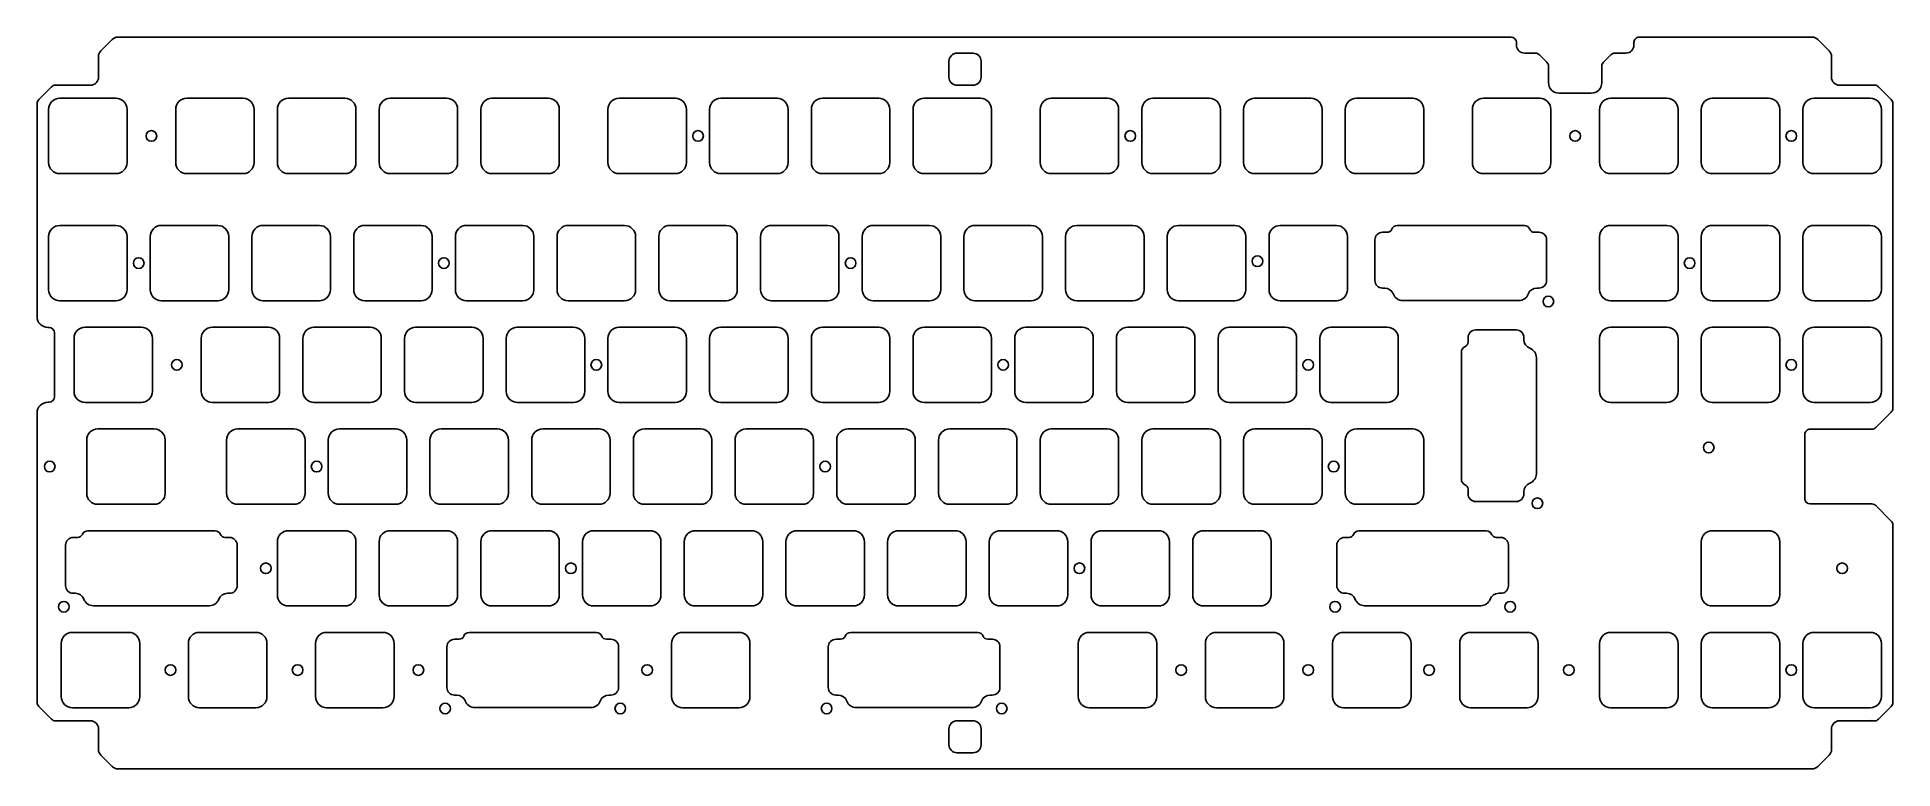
# Model space of a CAD drawing. Header units: millimetres. Extents: x -10 to 338, y -119 to 18.
import ezdxf

# ---------------------------------------------------------------- set-up
doc = ezdxf.new("R2010")
doc.units = ezdxf.units.MM
doc.layers.add('BLACK', color=7, linetype='CONTINUOUS')

msp = doc.modelspace()

# ---------------------------------------------------------------- linework, layer by layer
at = {"layer": 'BLACK', "linetype": 'Continuous'}
for p, q in [((4.560588, 18.059422), (2.436338, 15.935172)), ((5.621382, 18.498834), (266.600782, 18.498834)), ((267.600789, 17.498828), (267.600789, 16.998828)), ((289.600789, 16.998828), (289.600789, 17.498828)), ((290.600789, 18.498834), (322.991182, 18.498834)), ((326.173144, 15.93819), (324.051844, 18.05949)), ((2, 10.998828), (2, 14.877528)), ((161.30625, 13.992728), (161.30625, 11.012566)), ((165.806282, 15.492584), (162.821281, 15.492584)), ((167.30625, 10.998828), (167.30625, 13.992584)), ((269.100782, 15.498834), (271.189282, 15.498834)), ((273.310577, 13.791723), (271.89636, 15.205941)), ((285.305143, 15.205866), (283.890994, 13.791716)), ((286.012382, 15.498834), (288.106782, 15.498834)), ((326.6125, 14.868768), (326.6125, 10.992829)), ((273.603466, 13.084628), (273.603466, 9.998834)), ((283.598111, 9.998828), (283.598111, 13.084628)), ((-9.207112, 6.791722), (-6.792912, 9.205922)), ((-6.079887, 9.498834), (0.508288, 9.498834)), ((5.275, 7.05), (-5.274994, 7.05)), ((29.0875, 7.05), (18.537499, 7.05)), ((48.1375, 7.05), (37.587499, 7.05)), ((67.1875, 7.05), (56.637499, 7.05)), ((86.2375, 7.05), (75.687499, 7.05)), ((110.05, 7.05), (99.499999, 7.05)), ((129.1, 7.05), (118.550001, 7.05)), ((118.550001, 7.049998), (118.550001, 7.05)), ((148.15, 7.05), (137.600001, 7.05)), ((137.600001, 7.049998), (137.600001, 7.05)), ((167.2, 7.05), (156.650001, 7.05)), ((156.650001, 7.049998), (156.650001, 7.05)), ((162.80625, 9.498834), (165.80625, 9.498834)), ((191.0125, 7.05), (180.462499, 7.05)), ((210.0625, 7.05), (199.512499, 7.05)), ((229.1125, 7.05), (218.562499, 7.05)), ((248.1625, 7.05), (237.612499, 7.05)), ((271.975, 7.05), (261.425001, 7.05)), ((261.425001, 7.049998), (261.425001, 7.05)), ((275.603482, 7.998834), (281.598111, 7.998834)), ((295.7875, 7.05), (285.237501, 7.05)), ((285.237501, 7.049998), (285.237501, 7.05)), ((314.8375, 7.05), (304.287501, 7.05)), ((304.287501, 7.049998), (304.287501, 7.05)), ((333.8875, 7.05), (323.337501, 7.05)), ((323.337501, 7.049998), (323.337501, 7.05)), ((328.112482, 9.498834), (334.698282, 9.498834)), ((335.405394, 9.20594), (337.819544, 6.79179)), ((-9.5, -33.856744), (-9.5, 6.084628)), ((-7.349999, 4.974995), (-7.349999, -4.974998)), ((7.350001, 4.975), (7.350001, -4.975)), ((16.4625, 4.975), (16.4625, -4.975001)), ((31.1625, 4.975), (31.1625, -4.975)), ((35.5125, 4.975), (35.5125, -4.975001)), ((50.2125, 4.975), (50.2125, -4.975)), ((54.5625, 4.975), (54.5625, -4.975001)), ((69.2625, 4.975), (69.2625, -4.975)), ((73.6125, 4.975), (73.6125, -4.975001)), ((88.3125, 4.975), (88.3125, -4.975)), ((97.425, 4.975), (97.425, -4.975001)), ((112.125, 4.975), (112.125, -4.975)), ((116.475001, 4.975), (116.475001, -4.975)), ((131.175001, 4.975), (131.175001, -4.975)), ((135.525001, 4.975), (135.525001, -4.975)), ((150.225001, 4.975), (150.225001, -4.975)), ((154.575001, 4.975), (154.575001, -4.975)), ((169.275001, 4.975), (169.275001, -4.975)), ((178.3875, 4.975), (178.3875, -4.975001)), ((193.0875, 4.975), (193.0875, -4.975)), ((197.4375, 4.975), (197.4375, -4.975001)), ((212.1375, 4.975), (212.1375, -4.975)), ((216.4875, 4.975), (216.4875, -4.975001)), ((231.1875, 4.975), (231.1875, -4.975)), ((235.5375, 4.975), (235.5375, -4.975001)), ((250.2375, 4.975), (250.2375, -4.975)), ((259.350001, 4.975), (259.350001, -4.975)), ((274.050001, 4.975), (274.050001, -4.975)), ((283.162501, 4.975), (283.162501, -4.975)), ((297.862501, 4.975), (297.862501, -4.975)), ((302.212501, 4.975), (302.212501, -4.975)), ((316.912501, 4.975), (316.912501, -4.975)), ((321.262501, 4.975), (321.262501, -4.975)), ((335.962501, 4.975), (335.962501, -4.975)), ((338.1125, 6.08462), (338.1125, -50.999472)), ((5.275001, -7.05), (-5.274997, -7.05)), ((5.275001, -7.050001), (5.275001, -7.05)), ((29.0875, -7.05), (18.5375, -7.05)), ((48.1375, -7.05), (37.5875, -7.05)), ((67.1875, -7.05), (56.6375, -7.05)), ((86.2375, -7.05), (75.6875, -7.05)), ((110.05, -7.05), (99.5, -7.05)), ((129.100001, -7.05), (118.55, -7.05)), ((129.100001, -7.050001), (129.100001, -7.05)), ((148.150001, -7.05), (137.6, -7.05)), ((148.150001, -7.050001), (148.150001, -7.05)), ((167.200001, -7.05), (156.65, -7.05)), ((167.200001, -7.050001), (167.200001, -7.05)), ((191.0125, -7.05), (180.4625, -7.05)), ((210.0625, -7.05), (199.5125, -7.05)), ((229.1125, -7.05), (218.5625, -7.05)), ((248.1625, -7.05), (237.6125, -7.05)), ((271.975001, -7.05), (261.425, -7.05)), ((271.975001, -7.050001), (271.975001, -7.05)), ((295.787501, -7.05), (285.2375, -7.05)), ((295.787501, -7.050001), (295.787501, -7.05)), ((314.837501, -7.05), (304.2875, -7.05)), ((314.837501, -7.050001), (314.837501, -7.05)), ((333.887501, -7.05), (323.3375, -7.05)), ((333.887501, -7.050001), (333.887501, -7.05)), ((5.275, -16.7625), (-5.274994, -16.7625)), ((24.325, -16.7625), (13.775001, -16.7625)), ((13.775001, -16.762503), (13.775001, -16.7625)), ((43.375, -16.7625), (32.825001, -16.7625)), ((32.825001, -16.762502), (32.825001, -16.7625)), ((62.425, -16.7625), (51.875001, -16.7625)), ((51.875001, -16.762502), (51.875001, -16.7625)), ((81.475, -16.7625), (70.925001, -16.7625)), ((70.925001, -16.762502), (70.925001, -16.7625)), ((100.525, -16.7625), (89.975001, -16.7625)), ((89.975001, -16.762502), (89.975001, -16.7625)), ((119.575, -16.7625), (109.025001, -16.7625)), ((109.025001, -16.762502), (109.025001, -16.7625)), ((138.625, -16.7625), (128.075001, -16.7625)), ((128.075001, -16.762502), (128.075001, -16.7625)), ((157.675, -16.7625), (147.125001, -16.7625)), ((147.125001, -16.762502), (147.125001, -16.7625)), ((176.725, -16.7625), (166.175001, -16.7625)), ((166.175001, -16.762502), (166.175001, -16.7625)), ((195.775, -16.762501), (185.225, -16.762501)), ((214.825, -16.762501), (204.275, -16.762501)), ((233.875, -16.762501), (223.325, -16.762501)), ((245.247375, -16.784911), (245.247375, -16.7849)), ((245.247375, -16.7849), (269.102575, -16.7849)), ((295.7875, -16.7625), (285.237501, -16.7625)), ((285.237501, -16.762502), (285.237501, -16.7625)), ((314.8375, -16.7625), (304.287501, -16.7625)), ((304.287501, -16.762502), (304.287501, -16.7625)), ((333.8875, -16.7625), (323.337501, -16.7625)), ((323.337501, -16.762502), (323.337501, -16.7625)), ((-7.349999, -18.837505), (-7.349999, -28.787498)), ((7.350001, -18.8375), (7.350001, -28.7875)), ((11.700001, -18.8375), (11.700001, -28.7875)), ((26.400001, -18.8375), (26.400001, -28.7875)), ((30.750001, -18.8375), (30.750001, -28.7875)), ((45.450001, -18.8375), (45.450001, -28.7875)), ((49.800001, -18.8375), (49.800001, -28.7875)), ((64.500001, -18.8375), (64.500001, -28.7875)), ((68.850001, -18.8375), (68.850001, -28.7875)), ((83.550001, -18.8375), (83.550001, -28.7875)), ((87.900001, -18.8375), (87.900001, -28.7875)), ((102.600001, -18.8375), (102.600001, -28.7875)), ((106.950001, -18.8375), (106.950001, -28.7875)), ((121.650001, -18.8375), (121.650001, -28.7875)), ((126.000001, -18.8375), (126.000001, -28.7875)), ((140.700001, -18.8375), (140.700001, -28.7875)), ((145.050001, -18.8375), (145.050001, -28.7875)), ((159.750001, -18.8375), (159.750001, -28.7875)), ((164.100001, -18.8375), (164.100001, -28.7875)), ((178.800001, -18.8375), (178.800001, -28.7875)), ((183.150001, -18.8375), (183.150001, -28.7875)), ((197.850001, -18.8375), (197.850001, -28.7875)), ((202.200001, -18.8375), (202.200001, -28.7875)), ((216.900001, -18.8375), (216.900001, -28.7875)), ((221.250001, -18.8375), (221.250001, -28.7875)), ((235.950001, -18.8375), (235.950001, -28.7875)), ((241.099485, -27.06294), (241.099485, -19.4622)), ((242.536512, -18.03706), (243.390075, -18.03706)), ((243.390075, -18.037048), (243.390075, -18.03706)), ((270.959775, -18.03706), (271.825375, -18.03706)), ((273.250365, -19.46206), (273.250365, -27.0629)), ((283.162501, -18.8375), (283.162501, -28.7875)), ((297.862501, -18.8375), (297.862501, -28.7875)), ((302.212501, -18.8375), (302.212501, -28.7875)), ((316.912501, -18.8375), (316.912501, -28.7875)), ((321.262501, -18.8375), (321.262501, -28.7875)), ((335.962501, -18.8375), (335.962501, -28.7875)), ((5.275001, -30.8625), (-5.274997, -30.8625)), ((5.275001, -30.862501), (5.275001, -30.8625)), ((24.325001, -30.8625), (13.775, -30.8625)), ((24.325001, -30.862501), (24.325001, -30.862499)), ((43.375001, -30.8625), (32.825, -30.8625)), ((43.375001, -30.862501), (43.375001, -30.8625)), ((62.425001, -30.8625), (51.875, -30.8625)), ((62.425001, -30.862501), (62.425001, -30.8625)), ((81.475001, -30.8625), (70.925, -30.8625)), ((81.475001, -30.862501), (81.475001, -30.8625)), ((100.525001, -30.8625), (89.975, -30.8625)), ((100.525001, -30.862501), (100.525001, -30.8625)), ((119.575001, -30.8625), (109.025, -30.8625)), ((119.575001, -30.862501), (119.575001, -30.8625)), ((138.625001, -30.8625), (128.075, -30.8625)), ((138.625001, -30.862501), (138.625001, -30.8625)), ((157.675001, -30.8625), (147.125, -30.8625)), ((157.675001, -30.862501), (157.675001, -30.8625)), ((176.725001, -30.8625), (166.175, -30.8625)), ((176.725001, -30.862501), (176.725001, -30.8625)), ((195.775, -30.862501), (185.225, -30.862501)), ((214.825, -30.862501), (204.275, -30.862501)), ((233.875, -30.862501), (223.325, -30.862501)), ((242.928575, -28.48794), (242.524475, -28.48794)), ((268.050425, -30.82441), (246.299575, -30.82441)), ((271.813458, -28.48794), (271.421325, -28.48794)), ((295.787501, -30.8625), (285.2375, -30.8625)), ((295.787501, -30.862501), (295.787501, -30.8625)), ((314.837501, -30.8625), (304.2875, -30.8625)), ((314.837501, -30.862501), (314.837501, -30.8625)), ((333.887501, -30.8625), (323.3375, -30.8625)), ((333.887501, -30.862501), (333.887501, -30.8625)), ((-7.237518, -35.863666), (-7.500018, -35.863666)), ((-6.2375, -48.863672), (-6.2375, -36.863672)), ((-2.587499, -37.887505), (-2.587499, -47.837498)), ((10.0375, -35.8125), (-0.512494, -35.8125)), ((12.112501, -37.8875), (12.112501, -47.8375)), ((21.225001, -37.8875), (21.225001, -47.8375)), ((33.85, -35.8125), (23.300001, -35.8125)), ((23.300001, -35.812502), (23.300001, -35.8125)), ((35.925001, -37.8875), (35.925001, -47.8375)), ((40.275001, -37.8875), (40.275001, -47.8375)), ((52.9, -35.8125), (42.350001, -35.8125)), ((42.350001, -35.812502), (42.350001, -35.8125)), ((54.975001, -37.8875), (54.975001, -47.8375)), ((59.325001, -37.8875), (59.325001, -47.8375)), ((71.95, -35.8125), (61.400001, -35.8125)), ((61.400001, -35.812502), (61.400001, -35.8125)), ((74.025001, -37.8875), (74.025001, -47.8375)), ((78.375001, -37.8875), (78.375001, -47.8375)), ((91, -35.8125), (80.450001, -35.8125)), ((80.450001, -35.812502), (80.450001, -35.8125)), ((93.075001, -37.8875), (93.075001, -47.8375)), ((97.425001, -37.8875), (97.425001, -47.8375)), ((110.05, -35.8125), (99.500001, -35.8125)), ((99.500001, -35.812502), (99.500001, -35.8125)), ((112.125001, -37.8875), (112.125001, -47.8375)), ((116.475001, -37.8875), (116.475001, -47.8375)), ((129.1, -35.8125), (118.550001, -35.8125)), ((118.550001, -35.812502), (118.550001, -35.8125)), ((131.175001, -37.8875), (131.175001, -47.8375)), ((135.525001, -37.8875), (135.525001, -47.8375)), ((148.15, -35.8125), (137.600001, -35.8125)), ((137.600001, -35.812502), (137.600001, -35.8125)), ((150.225001, -37.8875), (150.225001, -47.8375)), ((154.575001, -37.8875), (154.575001, -47.8375)), ((167.2, -35.8125), (156.650001, -35.8125)), ((156.650001, -35.812502), (156.650001, -35.8125)), ((169.275001, -37.8875), (169.275001, -47.8375)), ((173.625001, -37.8875), (173.625001, -47.8375)), ((186.25, -35.8125), (175.700001, -35.8125)), ((175.700001, -35.812502), (175.700001, -35.8125)), ((188.325001, -37.8875), (188.325001, -47.8375)), ((192.675001, -37.8875), (192.675001, -47.8375)), ((205.3, -35.8125), (194.750001, -35.8125)), ((194.750001, -35.812502), (194.750001, -35.8125)), ((207.375001, -37.8875), (207.375001, -47.8375)), ((211.725001, -37.8875), (211.725001, -47.8375)), ((224.35, -35.8125), (213.800001, -35.8125)), ((213.800001, -35.812502), (213.800001, -35.8125)), ((226.425001, -37.8875), (226.425001, -47.8375)), ((230.775001, -37.8875), (230.775001, -47.8375)), ((243.4, -35.8125), (232.850001, -35.8125)), ((232.850001, -35.812502), (232.850001, -35.8125)), ((245.475001, -37.8875), (245.475001, -47.8375)), ((258.54331, -38.602725), (258.54331, -37.737125)), ((259.96831, -36.312135), (267.56915, -36.312135)), ((268.99419, -37.749042), (268.99419, -38.141175)), ((283.162501, -37.8875), (283.162501, -47.8375)), ((295.7875, -35.8125), (285.237501, -35.8125)), ((285.237501, -35.812502), (285.237501, -35.8125)), ((297.862501, -37.8875), (297.862501, -47.8375)), ((302.212501, -37.8875), (302.212501, -47.8375)), ((314.8375, -35.8125), (304.287501, -35.8125)), ((304.287501, -35.812502), (304.287501, -35.8125)), ((316.912501, -37.8875), (316.912501, -47.8375)), ((321.262501, -37.8875), (321.262501, -47.8375)), ((333.8875, -35.8125), (323.337501, -35.8125)), ((323.337501, -35.812502), (323.337501, -35.8125)), ((335.962501, -37.8875), (335.962501, -47.8375)), ((257.29115, -64.315125), (257.29115, -40.459925)), ((271.33066, -41.512075), (271.33066, -63.262925)), ((-9.5, -106.099453), (-9.5, -51.863672)), ((-7.5, -49.863666), (-7.230736, -49.863666)), ((10.037501, -49.9125), (-0.512497, -49.9125)), ((10.037501, -49.912501), (10.037501, -49.9125)), ((33.850001, -49.9125), (23.3, -49.9125)), ((33.850001, -49.912501), (33.850001, -49.9125)), ((52.900001, -49.9125), (42.35, -49.9125)), ((52.900001, -49.912501), (52.900001, -49.9125)), ((71.950001, -49.9125), (61.4, -49.9125)), ((71.950001, -49.912501), (71.950001, -49.9125)), ((91.000001, -49.9125), (80.45, -49.9125)), ((91.000001, -49.912501), (91.000001, -49.9125)), ((110.050001, -49.9125), (99.5, -49.9125)), ((110.050001, -49.912501), (110.050001, -49.9125)), ((129.100001, -49.9125), (118.55, -49.9125)), ((129.100001, -49.912501), (129.100001, -49.9125)), ((148.150001, -49.9125), (137.6, -49.9125)), ((148.150001, -49.912501), (148.150001, -49.9125)), ((167.200001, -49.9125), (156.65, -49.9125)), ((167.200001, -49.912501), (167.200001, -49.9125)), ((186.250001, -49.9125), (175.7, -49.9125)), ((186.250001, -49.912501), (186.250001, -49.9125)), ((205.300001, -49.9125), (194.75, -49.9125)), ((205.300001, -49.912501), (205.300001, -49.9125)), ((224.350001, -49.9125), (213.8, -49.9125)), ((224.350001, -49.912501), (224.350001, -49.9125)), ((243.400001, -49.9125), (232.85, -49.9125)), ((243.400001, -49.912501), (243.400001, -49.9125)), ((295.787501, -49.9125), (285.2375, -49.9125)), ((295.787501, -49.912501), (295.787501, -49.9125)), ((314.837501, -49.9125), (304.2875, -49.9125)), ((314.837501, -49.912501), (314.837501, -49.9125)), ((333.887501, -49.9125), (323.3375, -49.9125)), ((333.887501, -49.912501), (333.887501, -49.9125)), ((334.905388, -54.620778), (337.819607, -51.706559)), ((12.41875, -54.8625), (1.868749, -54.8625)), ((38.6125, -54.8625), (28.062501, -54.8625)), ((28.062501, -54.862502), (28.062501, -54.8625)), ((57.6625, -54.8625), (47.112501, -54.8625)), ((47.112501, -54.862502), (47.112501, -54.8625)), ((76.7125, -54.8625), (66.162501, -54.8625)), ((66.162501, -54.862502), (66.162501, -54.8625)), ((95.7625, -54.8625), (85.212501, -54.8625)), ((85.212501, -54.862502), (85.212501, -54.8625)), ((114.8125, -54.8625), (104.262501, -54.8625)), ((104.262501, -54.862502), (104.262501, -54.8625)), ((133.8625, -54.8625), (123.312501, -54.8625)), ((123.312501, -54.862502), (123.312501, -54.8625)), ((152.9125, -54.8625), (142.362501, -54.8625)), ((142.362501, -54.862502), (142.362501, -54.8625)), ((171.9625, -54.8625), (161.412501, -54.8625)), ((161.412501, -54.862502), (161.412501, -54.8625)), ((191.0125, -54.8625), (180.462501, -54.8625)), ((180.462501, -54.862502), (180.462501, -54.8625)), ((210.0625, -54.8625), (199.512501, -54.8625)), ((199.512501, -54.862502), (199.512501, -54.8625)), ((229.1125, -54.8625), (218.562501, -54.8625)), ((218.562501, -54.862502), (218.562501, -54.8625)), ((248.1625, -54.8625), (237.612499, -54.8625)), ((325.6125, -54.913666), (322.6125, -54.913666)), ((325.6125, -54.913666), (331.6125, -54.913666)), ((334.198282, -54.913666), (331.612486, -54.913666)), ((-0.20625, -56.9375), (-0.20625, -66.887501)), ((14.49375, -56.9375), (14.49375, -66.8875)), ((25.987501, -56.9375), (25.987501, -66.8875)), ((40.687501, -56.9375), (40.687501, -66.8875)), ((45.037501, -56.9375), (45.037501, -66.8875)), ((59.737501, -56.9375), (59.737501, -66.8875)), ((64.087501, -56.9375), (64.087501, -66.8875)), ((78.787501, -56.9375), (78.787501, -66.8875)), ((83.137501, -56.9375), (83.137501, -66.8875)), ((97.837501, -56.9375), (97.837501, -66.8875)), ((102.187501, -56.9375), (102.187501, -66.8875)), ((116.887501, -56.9375), (116.887501, -66.8875)), ((121.237501, -56.9375), (121.237501, -66.8875)), ((135.937501, -56.9375), (135.937501, -66.8875)), ((140.287501, -56.9375), (140.287501, -66.8875)), ((154.987501, -56.9375), (154.987501, -66.8875)), ((159.337501, -56.9375), (159.337501, -66.8875)), ((174.037501, -56.9375), (174.037501, -66.8875)), ((178.387501, -56.9375), (178.387501, -66.8875)), ((193.087501, -56.9375), (193.087501, -66.8875)), ((197.437501, -56.9375), (197.437501, -66.8875)), ((212.137501, -56.9375), (212.137501, -66.8875)), ((216.487501, -56.9375), (216.487501, -66.8875)), ((231.187501, -56.9375), (231.187501, -66.8875)), ((235.5375, -56.9375), (235.5375, -66.887501)), ((250.2375, -56.9375), (250.2375, -66.8875)), ((321.6125, -55.913672), (321.6125, -67.91857)), ((257.291161, -64.315125), (257.29115, -64.315125)), ((12.41875, -68.9625), (1.86875, -68.9625)), ((38.612501, -68.9625), (28.0625, -68.9625)), ((38.612501, -68.962501), (38.612501, -68.9625)), ((57.662501, -68.9625), (47.1125, -68.9625)), ((57.662501, -68.962501), (57.662501, -68.9625)), ((76.712501, -68.9625), (66.1625, -68.9625)), ((76.712501, -68.962501), (76.712501, -68.9625)), ((95.762501, -68.9625), (85.2125, -68.9625)), ((95.762501, -68.962501), (95.762501, -68.9625)), ((114.812501, -68.9625), (104.2625, -68.9625)), ((114.812501, -68.962501), (114.812501, -68.9625)), ((133.862501, -68.9625), (123.3125, -68.9625)), ((133.862501, -68.962501), (133.862501, -68.9625)), ((152.912501, -68.9625), (142.3625, -68.9625)), ((152.912501, -68.962501), (152.912501, -68.9625)), ((171.962501, -68.9625), (161.4125, -68.9625)), ((171.962501, -68.962501), (171.962501, -68.9625)), ((191.012501, -68.9625), (180.4625, -68.9625)), ((191.012501, -68.962501), (191.012501, -68.9625)), ((210.062501, -68.9625), (199.5125, -68.9625)), ((210.062501, -68.962501), (210.062501, -68.9625)), ((229.112501, -68.9625), (218.5625, -68.9625)), ((229.112501, -68.962501), (229.112501, -68.9625)), ((248.1625, -68.9625), (237.6125, -68.9625)), ((258.543298, -66.172425), (258.54331, -66.172425)), ((258.54331, -67.025988), (258.54331, -66.172425)), ((267.56919, -68.463015), (259.96845, -68.463015)), ((268.99419, -66.633925), (268.99419, -67.038025)), ((322.612482, -68.913666), (325.612489, -68.913666)), ((331.6125, -68.913666), (325.6125, -68.913666)), ((331.612498, -68.913666), (334.198282, -68.913666)), ((337.819544, -72.12071), (334.905394, -69.20656)), ((338.1125, -72.82788), (338.1125, -106.099472)), ((-2.732238, -75.18706), (-1.878675, -75.18706)), ((-1.878675, -75.187048), (-1.878675, -75.18706)), ((-0.021375, -73.934911), (-0.021375, -73.9349)), ((-0.021375, -73.9349), (23.833825, -73.9349)), ((25.691025, -75.18706), (26.556625, -75.18706)), ((35.512501, -75.9875), (35.512501, -85.9375)), ((48.1375, -73.9125), (37.587501, -73.9125)), ((37.587501, -73.912502), (37.587501, -73.9125)), ((50.212501, -75.9875), (50.212501, -85.9375)), ((54.562501, -75.9875), (54.562501, -85.9375)), ((67.1875, -73.9125), (56.637501, -73.9125)), ((56.637501, -73.912502), (56.637501, -73.9125)), ((69.262501, -75.9875), (69.262501, -85.9375)), ((73.612501, -75.9875), (73.612501, -85.9375)), ((86.2375, -73.9125), (75.687501, -73.9125)), ((75.687501, -73.912502), (75.687501, -73.9125)), ((88.312501, -75.9875), (88.312501, -85.9375)), ((92.662501, -75.9875), (92.662501, -85.9375)), ((105.2875, -73.9125), (94.737501, -73.9125)), ((94.737501, -73.912502), (94.737501, -73.9125)), ((107.362501, -75.9875), (107.362501, -85.9375)), ((111.712501, -75.9875), (111.712501, -85.9375)), ((124.3375, -73.9125), (113.787501, -73.9125)), ((113.787501, -73.912502), (113.787501, -73.9125)), ((126.412501, -75.9875), (126.412501, -85.9375)), ((130.762501, -75.9875), (130.762501, -85.9375)), ((143.3875, -73.9125), (132.837501, -73.9125)), ((132.837501, -73.912502), (132.837501, -73.9125)), ((145.462501, -75.9875), (145.462501, -85.9375)), ((149.812501, -75.9875), (149.812501, -85.9375)), ((162.4375, -73.9125), (151.887501, -73.9125)), ((151.887501, -73.912502), (151.887501, -73.9125)), ((164.512501, -75.9875), (164.512501, -85.9375)), ((168.862501, -75.9875), (168.862501, -85.9375)), ((181.4875, -73.9125), (170.937501, -73.9125)), ((170.937501, -73.912503), (170.937501, -73.9125)), ((183.562501, -75.9875), (183.562501, -85.9375)), ((187.9125, -75.9875), (187.9125, -85.9375)), ((200.5375, -73.9125), (189.9875, -73.9125)), ((202.612502, -75.9875), (202.6125, -75.9875)), ((202.6125, -75.9875), (202.6125, -85.9375)), ((206.9625, -75.9875), (206.9625, -85.9375)), ((219.5875, -73.9125), (209.0375, -73.9125)), ((221.662502, -75.9875), (221.6625, -75.9875)), ((221.6625, -75.9875), (221.6625, -85.9375)), ((235.392762, -75.18706), (236.246325, -75.18706)), ((236.246325, -75.187048), (236.246325, -75.18706)), ((238.103625, -73.9349), (261.958825, -73.9349)), ((238.103625, -73.934911), (238.103625, -73.9349)), ((263.816025, -75.18706), (264.681625, -75.18706)), ((302.212501, -75.9875), (302.212501, -85.9375)), ((314.8375, -73.9125), (304.287501, -73.9125)), ((304.287501, -73.912502), (304.287501, -73.9125)), ((316.912501, -75.9875), (316.912501, -85.9375)), ((-4.169265, -84.21294), (-4.169265, -76.6122)), ((27.981615, -76.61206), (27.981615, -84.2129)), ((233.955735, -84.21294), (233.955735, -76.6122)), ((266.106615, -76.61206), (266.106615, -84.2129)), ((-2.340175, -85.63794), (-2.744275, -85.63794)), ((26.544708, -85.63794), (26.152575, -85.63794)), ((235.784825, -85.63794), (235.380725, -85.63794)), ((264.669708, -85.63794), (264.277575, -85.63794)), ((22.781675, -87.97441), (1.030825, -87.97441)), ((48.137501, -88.0125), (37.5875, -88.0125)), ((48.137501, -88.012501), (48.137501, -88.0125)), ((67.187501, -88.0125), (56.6375, -88.0125)), ((67.187501, -88.012501), (67.187501, -88.0125)), ((86.237501, -88.0125), (75.6875, -88.0125)), ((86.237501, -88.012501), (86.237501, -88.0125)), ((105.287501, -88.0125), (94.7375, -88.0125)), ((105.287501, -88.012501), (105.287501, -88.0125)), ((124.337501, -88.0125), (113.7875, -88.0125)), ((124.337501, -88.012501), (124.337501, -88.0125)), ((143.387501, -88.0125), (132.8375, -88.0125)), ((143.387501, -88.012501), (143.387501, -88.0125)), ((162.437501, -88.0125), (151.8875, -88.0125)), ((162.437501, -88.012501), (162.437501, -88.0125)), ((181.487501, -88.0125), (170.9375, -88.0125)), ((181.487501, -88.012501), (181.487501, -88.012499)), ((200.5375, -88.0125), (189.9875, -88.0125)), ((219.5875, -88.0125), (209.0375, -88.0125)), ((260.906675, -87.97441), (239.155825, -87.97441)), ((314.837501, -88.0125), (304.2875, -88.0125)), ((314.837501, -88.012501), (314.837501, -88.0125)), ((7.65625, -92.9625), (-2.893751, -92.9625)), ((31.46875, -92.9625), (20.918749, -92.9625)), ((55.28125, -92.9625), (44.731249, -92.9625)), ((71.416125, -92.984911), (71.416125, -92.9849)), ((71.416125, -92.9849), (95.271325, -92.9849)), ((121.95625, -92.9625), (111.406249, -92.9625)), ((142.853625, -92.984911), (142.853625, -92.9849)), ((142.853625, -92.9849), (166.708825, -92.9849)), ((198.15625, -92.9625), (187.606249, -92.9625)), ((221.96875, -92.9625), (211.418749, -92.9625)), ((245.78125, -92.9625), (235.231249, -92.9625)), ((269.59375, -92.9625), (259.043749, -92.9625)), ((295.7875, -92.9625), (285.237501, -92.9625)), ((285.237501, -92.962502), (285.237501, -92.9625)), ((314.8375, -92.9625), (304.287501, -92.9625)), ((304.287501, -92.962502), (304.287501, -92.9625)), ((333.8875, -92.9625), (323.337501, -92.9625)), ((323.337501, -92.962502), (323.337501, -92.9625)), ((-4.96875, -95.0375), (-4.96875, -104.987501)), ((9.73125, -95.0375), (9.73125, -104.9875)), ((18.84375, -95.0375), (18.84375, -104.987501)), ((33.54375, -95.0375), (33.54375, -104.9875)), ((42.65625, -95.0375), (42.65625, -104.987501)), ((57.35625, -95.0375), (57.35625, -104.9875)), ((67.268235, -103.26294), (67.268235, -95.6622)), ((68.705262, -94.23706), (69.558825, -94.23706)), ((69.558825, -94.237048), (69.558825, -94.23706)), ((97.128525, -94.23706), (97.994125, -94.23706)), ((99.419115, -95.66206), (99.419115, -103.2629)), ((109.33125, -95.0375), (109.33125, -104.987501)), ((124.03125, -95.0375), (124.03125, -104.9875)), ((138.705735, -103.26294), (138.705735, -95.6622)), ((140.142762, -94.23706), (140.996325, -94.23706)), ((140.996325, -94.237048), (140.996325, -94.23706)), ((168.566025, -94.23706), (169.431625, -94.23706)), ((170.856615, -95.66206), (170.856615, -103.2629)), ((185.53125, -95.0375), (185.53125, -104.987501)), ((200.23125, -95.0375), (200.23125, -104.9875)), ((209.34375, -95.0375), (209.34375, -104.987501)), ((224.04375, -95.0375), (224.04375, -104.9875)), ((233.15625, -95.0375), (233.15625, -104.987501)), ((247.85625, -95.0375), (247.85625, -104.9875)), ((256.96875, -95.0375), (256.96875, -104.987501)), ((271.66875, -95.0375), (271.66875, -104.9875)), ((283.162501, -95.0375), (283.162501, -104.9875)), ((297.862501, -95.0375), (297.862501, -104.9875)), ((302.212501, -95.0375), (302.212501, -104.9875)), ((316.912501, -95.0375), (316.912501, -104.9875)), ((321.262501, -95.0375), (321.262501, -104.9875)), ((335.962501, -95.0375), (335.962501, -104.9875)), ((-6.792893, -109.220773), (-9.207056, -106.80661)), ((7.65625, -107.0625), (-2.89375, -107.0625)), ((31.46875, -107.0625), (20.91875, -107.0625)), ((55.28125, -107.0625), (44.73125, -107.0625)), ((69.097325, -104.68794), (68.693225, -104.68794)), ((94.219175, -107.02441), (72.468325, -107.02441)), ((97.982208, -104.68794), (97.590075, -104.68794)), ((121.95625, -107.0625), (111.40625, -107.0625)), ((140.534825, -104.68794), (140.130725, -104.68794)), ((165.656675, -107.02441), (143.905825, -107.02441)), ((169.419708, -104.68794), (169.027575, -104.68794)), ((198.15625, -107.0625), (187.60625, -107.0625)), ((221.96875, -107.0625), (211.41875, -107.0625)), ((245.78125, -107.0625), (235.23125, -107.0625)), ((269.59375, -107.0625), (259.04375, -107.0625)), ((295.787501, -107.0625), (285.2375, -107.0625)), ((295.787501, -107.062501), (295.787501, -107.0625)), ((314.837501, -107.0625), (304.2875, -107.0625)), ((314.837501, -107.062501), (314.837501, -107.0625)), ((333.887501, -107.0625), (323.3375, -107.0625)), ((333.887501, -107.062501), (333.887501, -107.0625)), ((337.819607, -106.806559), (335.405388, -109.220778)), ((0.499982, -109.513666), (-6.085818, -109.513666)), ((2, -114.883107), (2, -111.013672)), ((161.30625, -111.013672), (161.30625, -114.013372)), ((162.797282, -109.513666), (165.806282, -109.513666)), ((167.30625, -114.007272), (167.30625, -111.013666)), ((326.6125, -111.013672), (326.6125, -114.892372)), ((334.698282, -109.513666), (328.1125, -109.513666)), ((333.8638, -109.31154), (333.8638, -109.311513)), ((333.8638, -109.311564), (333.8638, -109.31154)), ((2.439344, -115.95301), (4.56066, -118.074326)), ((162.806282, -115.507416), (165.806182, -115.507416)), ((324.051838, -118.074328), (326.17316, -115.953006)), ((322.991182, -118.513666), (5.621282, -118.513666))]:
    msp.add_line(p, q, dxfattribs=at)
at = {"layer": 'BLACK'}
for centre in [(11.90625, 0), (114.3, 0), (195.2625, 0), (278.60625, 0), (319.0875, 0), (9.525, -23.8125), (66.675, -23.8125), (142.875, -23.8125), (219.0842, -23.4625), (300.0375, -23.8125), (273.575, -31.0125), (16.66875, -42.8625), (95.25, -42.8625), (171.45, -42.8625), (228.6, -42.8625), (319.0875, -42.8625), (303.609375, -58.340625), (-7.14375, -61.9125), (42.8625, -61.9125), (138.1125, -61.9125), (233.3625, -61.9125), (271.51875, -68.7875), (33.3375, -80.9625), (90.4875, -80.9625), (185.7375, -80.9625), (328.6125, -80.9625), (-4.49375, -88.1625), (233.63125, -88.1625), (266.43125, -88.1625), (15.478199, -100.0125), (39.290699, -100.0125), (61.912574, -100.0125), (104.775074, -100.0125), (204.787574, -100.0125), (228.600074, -100.0125), (251.221949, -100.0125), (277.415625, -100.0125), (319.0875, -100.0125), (66.94375, -107.2125), (99.74375, -107.2125), (138.38125, -107.2125), (171.18125, -107.2125)]:
    msp.add_circle(centre, 1, dxfattribs=at)
for centre, radius, start, end in [((5.621282, 16.998728), 1.500048, 89.99618051, 135), ((266.600782, 17.498828), 1.000006, 0, 90), ((290.600782, 17.498828), 0.999993, 89.99959893, 180), ((322.991182, 16.998828), 1.500006, 45, 90), ((3.499982, 14.877528), 1.499982, 135.16205898, 180), ((162.806282, 13.992628), 1.500032, 89.42708269, 179.99618036), ((165.806282, 13.992628), 1.499956, 359.99831929, 90), ((269.100782, 16.998828), 1.499994, 180, 270), ((271.189282, 14.498928), 0.999906, 44.99736635, 90), ((286.012282, 14.498728), 1.000045, 89.99427091, 135.00004051), ((288.100782, 16.998828), 1.500007, 270.22918281, 0), ((325.112282, 14.877428), 1.500215, 359.66926411, 44.99729944), ((0.499982, 10.998828), 1.500018, 270.31726386, 0), ((162.806382, 10.999028), 1.500194, 179.48294603, 269.99495862), ((165.806282, 10.998828), 1.499968, 269.99877769, 0), ((272.603482, 13.084628), 0.999983, 0, 45), ((284.598082, 13.084628), 0.999971, 135, 180), ((328.112482, 10.998828), 1.499994, 180.22914645, 270), ((-5.274994, 4.974995), 2.075005, 90, 180), ((-6.085818, 8.498828), 0.999983, 89.99822384, 134.99850095), ((5.275, 4.975), 2.075, 0, 90), ((18.537504, 4.974996), 2.075004, 90.00013806, 179.99988955), ((29.0875, 4.975), 2.075, 0, 90), ((37.587504, 4.974996), 2.075004, 90.00013806, 179.99988955), ((48.1375, 4.975), 2.075, 0, 90), ((56.637504, 4.974996), 2.075004, 90.00013806, 179.99988955), ((67.1875, 4.975), 2.075, 0, 90), ((75.687504, 4.974996), 2.075004, 90.00013806, 179.99988955), ((86.2375, 4.975), 2.075, 0, 90), ((99.500004, 4.974996), 2.075004, 90.00013806, 179.99988955), ((110.05, 4.975), 2.075, 0, 90), ((118.55, 4.975), 2.074999, 89.99997239, 180), ((129.1, 4.975), 2.075, 0, 90), ((137.6, 4.975), 2.074999, 89.99997239, 180), ((148.15, 4.975), 2.075, 0, 90), ((156.65, 4.975), 2.074999, 89.99997239, 180), ((167.2, 4.975), 2.075, 0, 90), ((180.462504, 4.974996), 2.075004, 90.00013806, 179.99988955), ((191.0125, 4.975), 2.075, 0, 90), ((199.512504, 4.974996), 2.075004, 90.00013806, 179.99988955), ((210.0625, 4.975), 2.075, 0, 90), ((218.562504, 4.974996), 2.075004, 90.00013806, 179.99988955), ((229.1125, 4.975), 2.075, 0, 90), ((237.612504, 4.974996), 2.075004, 90.00013806, 179.99988955), ((248.1625, 4.975), 2.075, 0, 90), ((261.425, 4.975), 2.074999, 89.99997239, 180), ((271.975, 4.975), 2.075, 0, 90), ((275.603482, 9.998828), 1.999994, 179.99982811, 270), ((281.598182, 9.998828), 1.999929, 269.99796599, 0), ((285.2375, 4.975), 2.074999, 89.99997239, 180), ((295.7875, 4.975), 2.075, 0, 90), ((304.2875, 4.975), 2.074999, 89.99997239, 180), ((314.8375, 4.975), 2.075, 0, 90), ((323.3375, 4.975), 2.074999, 89.99997239, 180), ((333.8875, 4.975), 2.075, 0, 90), ((334.698282, 8.498828), 1.000006, 45, 90), ((-8.500018, 6.084628), 0.999982, 135, 180), ((337.112382, 6.084628), 1.000078, 359.99954169, 45), ((-5.274997, -4.974998), 2.075002, 180, 270), ((5.275, -4.975), 2.075001, 270.00002761, 0), ((18.537502, -4.974998), 2.075002, 180.00008284, 269.99994478), ((29.0875, -4.975), 2.075, 270, 0), ((37.587502, -4.974998), 2.075002, 180.00008284, 269.99994478), ((48.1375, -4.975), 2.075, 270, 0), ((56.637502, -4.974998), 2.075002, 180.00008284, 269.99994478), ((67.1875, -4.975), 2.075, 270, 0), ((75.687502, -4.974998), 2.075002, 180.00008284, 269.99994478), ((86.2375, -4.975), 2.075, 270, 0), ((99.500002, -4.974998), 2.075002, 180.00008284, 269.99994478), ((110.05, -4.975), 2.075, 270, 0), ((118.55, -4.975), 2.075, 180, 270), ((129.1, -4.975), 2.075001, 270.00002761, 0), ((137.6, -4.975), 2.075, 180, 270), ((148.15, -4.975), 2.075001, 270.00002761, 0), ((156.65, -4.975), 2.075, 180, 270), ((167.2, -4.975), 2.075001, 270.00002761, 0), ((180.462502, -4.974998), 2.075002, 180.00008284, 269.99994478), ((191.0125, -4.975), 2.075, 270, 0), ((199.512502, -4.974998), 2.075002, 180.00008284, 269.99994478), ((210.0625, -4.975), 2.075, 270, 0), ((218.562502, -4.974998), 2.075002, 180.00008284, 269.99994478), ((229.1125, -4.975), 2.075, 270, 0), ((237.612502, -4.974998), 2.075002, 180.00008284, 269.99994478), ((248.1625, -4.975), 2.075, 270, 0), ((261.425, -4.975), 2.075, 180, 270), ((271.975, -4.975), 2.075001, 270.00002761, 0), ((285.2375, -4.975), 2.075, 180, 270), ((295.7875, -4.975), 2.075001, 270.00002761, 0), ((304.2875, -4.975), 2.075, 180, 270), ((314.8375, -4.975), 2.075001, 270.00002761, 0), ((323.3375, -4.975), 2.075, 180, 270), ((333.8875, -4.975), 2.075001, 270.00002761, 0), ((-5.274994, -18.837505), 2.075005, 90, 180), ((5.275, -18.8375), 2.075, 0, 90), ((13.775, -18.8375), 2.074999, 89.99997239, 180), ((24.325, -18.8375), 2.075, 0, 90), ((32.825, -18.8375), 2.074999, 89.99997239, 180), ((43.375, -18.8375), 2.075, 0, 90), ((51.875, -18.8375), 2.074999, 89.99997239, 180), ((62.425, -18.8375), 2.075, 0, 90), ((70.925, -18.8375), 2.074999, 89.99997239, 180), ((81.475, -18.8375), 2.075, 0, 90), ((89.975, -18.8375), 2.074999, 89.99997239, 180), ((100.525, -18.8375), 2.075, 0, 90), ((109.025, -18.8375), 2.074999, 89.99997239, 180), ((119.575, -18.8375), 2.075, 0, 90), ((128.075, -18.8375), 2.074999, 89.99997239, 180), ((138.625, -18.8375), 2.075, 0, 90), ((147.125, -18.8375), 2.074999, 89.99997239, 180), ((157.675, -18.8375), 2.075, 0, 90), ((166.175, -18.8375), 2.074999, 89.99997239, 180), ((176.725, -18.8375), 2.075, 0, 90), ((185.225, -18.8375), 2.074999, 90, 180), ((195.775, -18.8375), 2.074999, 0, 90), ((204.275, -18.8375), 2.074999, 90, 180), ((214.825, -18.8375), 2.074999, 0, 90), ((223.325, -18.8375), 2.074999, 90, 180), ((233.875, -18.8375), 2.074999, 0, 90), ((245.247274, -17.859851), 1.07494, 89.99461656, 157.97750247), ((269.10254, -17.85989), 1.07499, 22.02370504, 89.99813454), ((285.2375, -18.8375), 2.074999, 89.99997239, 180), ((295.7875, -18.8375), 2.075, 0, 90), ((304.2875, -18.8375), 2.074999, 89.99997239, 180), ((314.8375, -18.8375), 2.075, 0, 90), ((323.3375, -18.8375), 2.074999, 89.99997239, 180), ((333.8875, -18.8375), 2.075, 0, 90), ((242.524567, -19.462092), 1.425082, 89.51974267, 180.00434217), ((243.390124, -17.108671), 0.928376, 269.99697591, 337.97782841), ((270.9598, -17.1086), 0.92846, 202.02452102, 269.99845724), ((271.8254, -19.462), 1.42494, 359.99758749, 90.00100523), ((242.524486, -27.062939), 1.425001, 180.00004021, 269.99955772), ((271.82524, -27.06286), 1.425125, 269.52631186, 359.99839184), ((-5.274997, -28.787498), 2.075002, 180, 270), ((5.275, -28.7875), 2.075001, 270.00002761, 0), ((13.775, -28.7875), 2.075, 180, 270), ((24.325, -28.7875), 2.075001, 270.00002761, 0), ((32.825, -28.7875), 2.075, 180, 270), ((43.375, -28.7875), 2.075001, 270.00002761, 0), ((51.875, -28.7875), 2.075, 180, 270), ((62.425, -28.7875), 2.075001, 270.00002761, 0), ((70.925, -28.7875), 2.075, 180, 270), ((81.475, -28.7875), 2.075001, 270.00002761, 0), ((89.975, -28.7875), 2.075, 180, 270), ((100.525, -28.7875), 2.075001, 270.00002761, 0), ((109.025, -28.7875), 2.075, 180, 270), ((119.575, -28.7875), 2.075001, 270.00002761, 0), ((128.075, -28.7875), 2.075, 180, 270), ((138.625, -28.7875), 2.075001, 270.00002761, 0), ((147.125, -28.7875), 2.075, 180, 270), ((157.675, -28.7875), 2.075001, 270.00002761, 0), ((166.175, -28.7875), 2.075, 180, 270), ((176.725, -28.7875), 2.075001, 270.00002761, 0), ((185.225, -28.7875), 2.075001, 180, 270), ((195.775, -28.7875), 2.075001, 270, 0), ((204.275, -28.7875), 2.075001, 180, 270), ((214.825, -28.7875), 2.075001, 270, 0), ((223.325, -28.7875), 2.075001, 180, 270), ((233.875, -28.7875), 2.075001, 270, 0), ((242.928551, -30.212848), 1.724908, 20.54547839, 89.9992028), ((246.299462, -28.949415), 1.874995, 200.54692151, 270.00345303), ((268.05034, -28.94933), 1.875082, 270.0025973, 339.45098232), ((271.42133, -30.21288), 1.724936, 90.00016608, 159.45408213), ((285.2375, -28.7875), 2.075, 180, 270), ((295.7875, -28.7875), 2.075001, 270.00002761, 0), ((304.2875, -28.7875), 2.075, 180, 270), ((314.8375, -28.7875), 2.075001, 270.00002761, 0), ((323.3375, -28.7875), 2.075, 180, 270), ((333.8875, -28.7875), 2.075001, 270.00002761, 0), ((-7.500018, -33.863672), 1.999994, 179.80152643, 270), ((-7.237518, -36.863672), 1.000006, 0, 90), ((-0.512494, -37.887505), 2.075005, 90, 180), ((10.0375, -37.8875), 2.075, 0, 90), ((23.3, -37.8875), 2.074999, 89.99997239, 180), ((33.85, -37.8875), 2.075, 0, 90), ((42.35, -37.8875), 2.074999, 89.99997239, 180), ((52.9, -37.8875), 2.075, 0, 90), ((61.4, -37.8875), 2.074999, 89.99997239, 180), ((71.95, -37.8875), 2.075, 0, 90), ((80.45, -37.8875), 2.074999, 89.99997239, 180), ((91, -37.8875), 2.075, 0, 90), ((99.5, -37.8875), 2.074999, 89.99997239, 180), ((110.05, -37.8875), 2.075, 0, 90), ((118.55, -37.8875), 2.074999, 89.99997239, 180), ((129.1, -37.8875), 2.075, 0, 90), ((137.6, -37.8875), 2.074999, 89.99997239, 180), ((148.15, -37.8875), 2.075, 0, 90), ((156.65, -37.8875), 2.074999, 89.99997239, 180), ((167.2, -37.8875), 2.075, 0, 90), ((175.7, -37.8875), 2.074999, 89.99997239, 180), ((186.25, -37.8875), 2.075, 0, 90), ((194.75, -37.8875), 2.074999, 89.99997239, 180), ((205.3, -37.8875), 2.075, 0, 90), ((213.8, -37.8875), 2.074999, 89.99997239, 180), ((224.35, -37.8875), 2.075, 0, 90), ((232.85, -37.8875), 2.074999, 89.99997239, 180), ((243.4, -37.8875), 2.075, 0, 90), ((259.96825, -37.7371), 1.42494, 89.99758749, 180.00100523), ((267.56911, -37.73726), 1.425125, 359.52631186, 89.99839184), ((270.71913, -38.14117), 1.724936, 180.00016608, 249.45408213), ((285.2375, -37.8875), 2.074999, 89.99997239, 180), ((295.7875, -37.8875), 2.075, 0, 90), ((304.2875, -37.8875), 2.074999, 89.99997239, 180), ((314.8375, -37.8875), 2.075, 0, 90), ((323.3375, -37.8875), 2.074999, 89.99997239, 180), ((333.8875, -37.8875), 2.075, 0, 90), ((258.36614, -40.45996), 1.07499, 112.02370504, 179.99813454), ((257.61485, -38.6027), 0.92846, 292.02452102, 359.99845724), ((269.45558, -41.51216), 1.875082, 0.0025973, 69.45098232), ((-0.512497, -47.837498), 2.075002, 180, 270), ((10.0375, -47.8375), 2.075001, 270.00002761, 0), ((23.3, -47.8375), 2.075, 180, 270), ((33.85, -47.8375), 2.075001, 270.00002761, 0), ((42.35, -47.8375), 2.075, 180, 270), ((52.9, -47.8375), 2.075001, 270.00002761, 0), ((61.4, -47.8375), 2.075, 180, 270), ((71.95, -47.8375), 2.075001, 270.00002761, 0), ((80.45, -47.8375), 2.075, 180, 270), ((91, -47.8375), 2.075001, 270.00002761, 0), ((99.5, -47.8375), 2.075, 180, 270), ((110.05, -47.8375), 2.075001, 270.00002761, 0), ((118.55, -47.8375), 2.075, 180, 270), ((129.1, -47.8375), 2.075001, 270.00002761, 0), ((137.6, -47.8375), 2.075, 180, 270), ((148.15, -47.8375), 2.075001, 270.00002761, 0), ((156.65, -47.8375), 2.075, 180, 270), ((167.2, -47.8375), 2.075001, 270.00002761, 0), ((175.7, -47.8375), 2.075, 180, 270), ((186.25, -47.8375), 2.075001, 270.00002761, 0), ((194.75, -47.8375), 2.075, 180, 270), ((205.3, -47.8375), 2.075001, 270.00002761, 0), ((213.8, -47.8375), 2.075, 180, 270), ((224.35, -47.8375), 2.075001, 270.00002761, 0), ((232.85, -47.8375), 2.075, 180, 270), ((243.4, -47.8375), 2.075001, 270.00002761, 0), ((285.2375, -47.8375), 2.075, 180, 270), ((295.7875, -47.8375), 2.075001, 270.00002761, 0), ((304.2875, -47.8375), 2.075, 180, 270), ((314.8375, -47.8375), 2.075001, 270.00002761, 0), ((323.3375, -47.8375), 2.075, 180, 270), ((333.8875, -47.8375), 2.075001, 270.00002761, 0), ((-7.500018, -51.863672), 1.999982, 89.99948434, 180), ((-7.237518, -48.863672), 1.000018, 270.38857635, 0), ((337.112582, -50.999472), 0.999918, 314.99744742, 0), ((1.868754, -56.937504), 2.075004, 90.00013806, 179.99988955), ((12.41875, -56.9375), 2.075, 0, 90), ((28.0625, -56.9375), 2.074999, 89.99997239, 180), ((38.6125, -56.9375), 2.075, 0, 90), ((47.1125, -56.9375), 2.074999, 89.99997239, 180), ((57.6625, -56.9375), 2.075, 0, 90), ((66.1625, -56.9375), 2.074999, 89.99997239, 180), ((76.7125, -56.9375), 2.075, 0, 90), ((85.2125, -56.9375), 2.074999, 89.99997239, 180), ((95.7625, -56.9375), 2.075, 0, 90), ((104.2625, -56.9375), 2.074999, 89.99997239, 180), ((114.8125, -56.9375), 2.075, 0, 90), ((123.3125, -56.9375), 2.074999, 89.99997239, 180), ((133.8625, -56.9375), 2.075, 0, 90), ((142.3625, -56.9375), 2.074999, 89.99997239, 180), ((152.9125, -56.9375), 2.075, 0, 90), ((161.4125, -56.9375), 2.074999, 89.99997239, 180), ((171.9625, -56.9375), 2.075, 0, 90), ((180.4625, -56.9375), 2.074999, 89.99997239, 180), ((191.0125, -56.9375), 2.075, 0, 90), ((199.5125, -56.9375), 2.074999, 89.99997239, 180), ((210.0625, -56.9375), 2.075, 0, 90), ((218.5625, -56.9375), 2.074999, 89.99997239, 180), ((229.1125, -56.9375), 2.075, 0, 90), ((237.612504, -56.937504), 2.075004, 90.00013806, 179.99988955), ((248.1625, -56.9375), 2.075, 0, 90), ((322.612482, -55.913672), 0.999982, 89.99896868, 180), ((334.198282, -53.913672), 0.999999, 270, 315), ((258.366101, -64.315226), 1.07494, 179.99461656, 247.97750247), ((257.614921, -66.172376), 0.928376, 359.99697591, 67.97782841), ((270.719098, -66.633949), 1.724908, 110.54547839, 179.9992028), ((269.455665, -63.263038), 1.874995, 290.54692151, 0.00345303), ((1.868752, -66.887498), 2.075002, 180.00008284, 269.99994478), ((12.41875, -66.8875), 2.075, 270, 0), ((28.0625, -66.8875), 2.075, 180, 270), ((38.6125, -66.8875), 2.075001, 270.00002761, 0), ((47.1125, -66.8875), 2.075, 180, 270), ((57.6625, -66.8875), 2.075001, 270.00002761, 0), ((66.1625, -66.8875), 2.075, 180, 270), ((76.7125, -66.8875), 2.075001, 270.00002761, 0), ((85.2125, -66.8875), 2.075, 180, 270), ((95.7625, -66.8875), 2.075001, 270.00002761, 0), ((104.2625, -66.8875), 2.075, 180, 270), ((114.8125, -66.8875), 2.075001, 270.00002761, 0), ((123.3125, -66.8875), 2.075, 180, 270), ((133.8625, -66.8875), 2.075001, 270.00002761, 0), ((142.3625, -66.8875), 2.075, 180, 270), ((152.9125, -66.8875), 2.075001, 270.00002761, 0), ((161.4125, -66.8875), 2.075, 180, 270), ((171.9625, -66.8875), 2.075001, 270.00002761, 0), ((180.4625, -66.8875), 2.075, 180, 270), ((191.0125, -66.8875), 2.075001, 270.00002761, 0), ((199.5125, -66.8875), 2.075, 180, 270), ((210.0625, -66.8875), 2.075001, 270.00002761, 0), ((218.5625, -66.8875), 2.075, 180, 270), ((229.1125, -66.8875), 2.075001, 270.00002761, 0), ((237.612502, -66.887498), 2.075002, 180.00008284, 269.99994478), ((248.1625, -66.8875), 2.075, 270, 0), ((259.968342, -67.037933), 1.425082, 179.51974267, 270.00434217), ((267.569189, -67.038014), 1.425001, 270.00004021, 359.99955772), ((322.612482, -67.913672), 0.999994, 180.28063754, 270), ((334.198282, -69.913672), 1.000006, 45, 90), ((337.112382, -72.827872), 1.000078, 359.99954169, 45), ((-2.744183, -76.612092), 1.425082, 89.51974267, 180.00434217), ((-1.878626, -74.258671), 0.928376, 269.99697591, 337.97782841), ((-0.021476, -75.009851), 1.07494, 89.99461656, 157.97750247), ((23.83379, -75.00989), 1.07499, 22.02370504, 89.99813454), ((25.69105, -74.2586), 0.92846, 202.02452102, 269.99845724), ((26.55665, -76.612), 1.42494, 359.99758749, 90.00100523), ((37.5875, -75.9875), 2.074999, 89.99997239, 180), ((48.1375, -75.9875), 2.075, 0, 90), ((56.6375, -75.9875), 2.074999, 89.99997239, 180), ((67.1875, -75.9875), 2.075, 0, 90), ((75.6875, -75.9875), 2.074999, 89.99997239, 180), ((86.2375, -75.9875), 2.075, 0, 90), ((94.7375, -75.9875), 2.074999, 89.99997239, 180), ((105.2875, -75.9875), 2.075, 0, 90), ((113.7875, -75.9875), 2.074999, 89.99997239, 180), ((124.3375, -75.9875), 2.075, 0, 90), ((132.8375, -75.9875), 2.074999, 89.99997239, 180), ((143.3875, -75.9875), 2.075, 0, 90), ((151.8875, -75.9875), 2.074999, 89.99997239, 180), ((162.4375, -75.9875), 2.075, 0, 90), ((170.9375, -75.9875), 2.074999, 89.99997239, 180), ((181.4875, -75.9875), 2.075, 0, 90), ((189.9875, -75.9875), 2.075, 90, 180), ((200.5375, -75.9875), 2.075, 0, 90), ((209.0375, -75.9875), 2.075, 90, 180), ((219.5875, -75.9875), 2.075, 0, 90), ((235.380817, -76.612092), 1.425082, 89.51974267, 180.00434217), ((236.246374, -74.258671), 0.928376, 269.99697591, 337.97782841), ((238.103524, -75.009851), 1.07494, 89.99461656, 157.97750247), ((261.95879, -75.00989), 1.07499, 22.02370504, 89.99813454), ((263.81605, -74.2586), 0.92846, 202.02452102, 269.99845724), ((264.68165, -76.612), 1.42494, 359.99758749, 90.00100523), ((304.2875, -75.9875), 2.074999, 89.99997239, 180), ((314.8375, -75.9875), 2.075, 0, 90), ((-2.744264, -84.212939), 1.425001, 180.00004021, 269.99955772), ((-2.340199, -87.362848), 1.724908, 20.54547839, 89.9992028), ((1.030712, -86.099415), 1.874995, 200.54692151, 270.00345303), ((22.78159, -86.09933), 1.875082, 270.0025973, 339.45098232), ((26.15258, -87.36288), 1.724936, 90.00016608, 159.45408213), ((26.55649, -84.21286), 1.425125, 269.52631186, 359.99839184), ((37.5875, -85.9375), 2.075, 180, 270), ((48.1375, -85.9375), 2.075001, 270.00002761, 0), ((56.6375, -85.9375), 2.075, 180, 270), ((67.1875, -85.9375), 2.075001, 270.00002761, 0), ((75.6875, -85.9375), 2.075, 180, 270), ((86.2375, -85.9375), 2.075001, 270.00002761, 0), ((94.7375, -85.9375), 2.075, 180, 270), ((105.2875, -85.9375), 2.075001, 270.00002761, 0), ((113.7875, -85.9375), 2.075, 180, 270), ((124.3375, -85.9375), 2.075001, 270.00002761, 0), ((132.8375, -85.9375), 2.075, 180, 270), ((143.3875, -85.9375), 2.075001, 270.00002761, 0), ((151.8875, -85.9375), 2.075, 180, 270), ((162.4375, -85.9375), 2.075001, 270.00002761, 0), ((170.9375, -85.9375), 2.075, 180, 270), ((181.4875, -85.9375), 2.075001, 270.00002761, 0), ((189.9875, -85.9375), 2.075, 180, 270), ((200.5375, -85.9375), 2.075, 270, 0), ((209.0375, -85.9375), 2.075, 180, 270), ((219.5875, -85.9375), 2.075, 270, 0), ((235.380736, -84.212939), 1.425001, 180.00004021, 269.99955772), ((235.784801, -87.362848), 1.724908, 20.54547839, 89.9992028), ((239.155712, -86.099415), 1.874995, 200.54692151, 270.00345303), ((260.90659, -86.09933), 1.875082, 270.0025973, 339.45098232), ((264.27758, -87.36288), 1.724936, 90.00016608, 159.45408213), ((264.68149, -84.21286), 1.425125, 269.52631186, 359.99839184), ((304.2875, -85.9375), 2.075, 180, 270), ((314.8375, -85.9375), 2.075001, 270.00002761, 0), ((-2.893746, -95.037504), 2.075004, 90.00013806, 179.99988955), ((7.65625, -95.0375), 2.075, 0, 90), ((20.918754, -95.037504), 2.075004, 90.00013806, 179.99988955), ((31.46875, -95.0375), 2.075, 0, 90), ((44.731254, -95.037504), 2.075004, 90.00013806, 179.99988955), ((55.28125, -95.0375), 2.075, 0, 90), ((69.558874, -93.308671), 0.928376, 269.99697591, 337.97782841), ((71.416024, -94.059851), 1.07494, 89.99461656, 157.97750247), ((95.27129, -94.05989), 1.07499, 22.02370504, 89.99813454), ((97.12855, -93.3086), 0.92846, 202.02452102, 269.99845724), ((111.406254, -95.037504), 2.075004, 90.00013806, 179.99988955), ((121.95625, -95.0375), 2.075, 0, 90), ((140.996374, -93.308671), 0.928376, 269.99697591, 337.97782841), ((142.853524, -94.059851), 1.07494, 89.99461656, 157.97750247), ((166.70879, -94.05989), 1.07499, 22.02370504, 89.99813454), ((168.56605, -93.3086), 0.92846, 202.02452102, 269.99845724), ((187.606254, -95.037504), 2.075004, 90.00013806, 179.99988955), ((198.15625, -95.0375), 2.075, 0, 90), ((211.418754, -95.037504), 2.075004, 90.00013806, 179.99988955), ((221.96875, -95.0375), 2.075, 0, 90), ((235.231254, -95.037504), 2.075004, 90.00013806, 179.99988955), ((245.78125, -95.0375), 2.075, 0, 90), ((259.043754, -95.037504), 2.075004, 90.00013806, 179.99988955), ((269.59375, -95.0375), 2.075, 0, 90), ((285.2375, -95.0375), 2.074999, 89.99997239, 180), ((295.7875, -95.0375), 2.075, 0, 90), ((304.2875, -95.0375), 2.074999, 89.99997239, 180), ((314.8375, -95.0375), 2.075, 0, 90), ((323.3375, -95.0375), 2.074999, 89.99997239, 180), ((333.8875, -95.0375), 2.075, 0, 90), ((68.693317, -95.662092), 1.425082, 89.51974267, 180.00434217), ((97.99415, -95.662), 1.42494, 359.99758749, 90.00100523), ((140.130817, -95.662092), 1.425082, 89.51974267, 180.00434217), ((169.43165, -95.662), 1.42494, 359.99758749, 90.00100523), ((68.693236, -103.262939), 1.425001, 180.00004021, 269.99955772), ((97.99399, -103.26286), 1.425125, 269.52631186, 359.99839184), ((140.130736, -103.262939), 1.425001, 180.00004021, 269.99955772), ((169.43149, -103.26286), 1.425125, 269.52631186, 359.99839184), ((-8.500018, -106.099472), 0.999973, 179.99891136, 225.00405153), ((-2.893748, -104.987498), 2.075002, 180.00008284, 269.99994478), ((7.65625, -104.9875), 2.075, 270, 0), ((20.918752, -104.987498), 2.075002, 180.00008284, 269.99994478), ((31.46875, -104.9875), 2.075, 270, 0), ((44.731252, -104.987498), 2.075002, 180.00008284, 269.99994478), ((55.28125, -104.9875), 2.075, 270, 0), ((69.097301, -106.412848), 1.724908, 20.54547839, 89.9992028), ((72.468212, -105.149415), 1.874995, 200.54692151, 270.00345303), ((94.21909, -105.14933), 1.875082, 270.0025973, 339.45098232), ((97.59008, -106.41288), 1.724936, 90.00016608, 159.45408213), ((111.406252, -104.987498), 2.075002, 180.00008284, 269.99994478), ((121.95625, -104.9875), 2.075, 270, 0), ((140.534801, -106.412848), 1.724908, 20.54547839, 89.9992028), ((143.905712, -105.149415), 1.874995, 200.54692151, 270.00345303), ((165.65659, -105.14933), 1.875082, 270.0025973, 339.45098232), ((169.02758, -106.41288), 1.724936, 90.00016608, 159.45408213), ((187.606252, -104.987498), 2.075002, 180.00008284, 269.99994478), ((198.15625, -104.9875), 2.075, 270, 0), ((211.418752, -104.987498), 2.075002, 180.00008284, 269.99994478), ((221.96875, -104.9875), 2.075, 270, 0), ((235.231252, -104.987498), 2.075002, 180.00008284, 269.99994478), ((245.78125, -104.9875), 2.075, 270, 0), ((259.043752, -104.987498), 2.075002, 180.00008284, 269.99994478), ((269.59375, -104.9875), 2.075, 270, 0), ((285.2375, -104.9875), 2.075, 180, 270), ((295.7875, -104.9875), 2.075001, 270.00002761, 0), ((304.2875, -104.9875), 2.075, 180, 270), ((314.8375, -104.9875), 2.075001, 270.00002761, 0), ((323.3375, -104.9875), 2.075, 180, 270), ((333.8875, -104.9875), 2.075001, 270.00002761, 0), ((337.112582, -106.099472), 0.999918, 314.99744742, 0), ((-6.085818, -108.513772), 0.999894, 224.99696114, 270), ((0.499982, -111.013672), 1.500006, 0, 90), ((162.806282, -111.013672), 1.500032, 90.34376918, 180), ((165.806282, -111.013572), 1.499906, 359.99640939, 90), ((328.112482, -111.013672), 1.499982, 89.99931245, 180), ((334.698282, -108.513672), 0.999999, 270, 315), ((162.806282, -114.007372), 1.500044, 180.22917701, 270), ((165.806282, -114.007372), 1.499968, 269.9961802, 0.0038198), ((3.500182, -114.892172), 1.500251, 179.65378873, 225), ((5.621282, -117.013872), 1.499794, 224.99546188, 270), ((322.991182, -117.013672), 1.499994, 270, 315), ((325.112682, -114.892372), 1.499818, 314.99578611, 0)]:
    msp.add_arc(centre, radius, start, end, dxfattribs=at)

doc.saveas('drawing.dxf')
